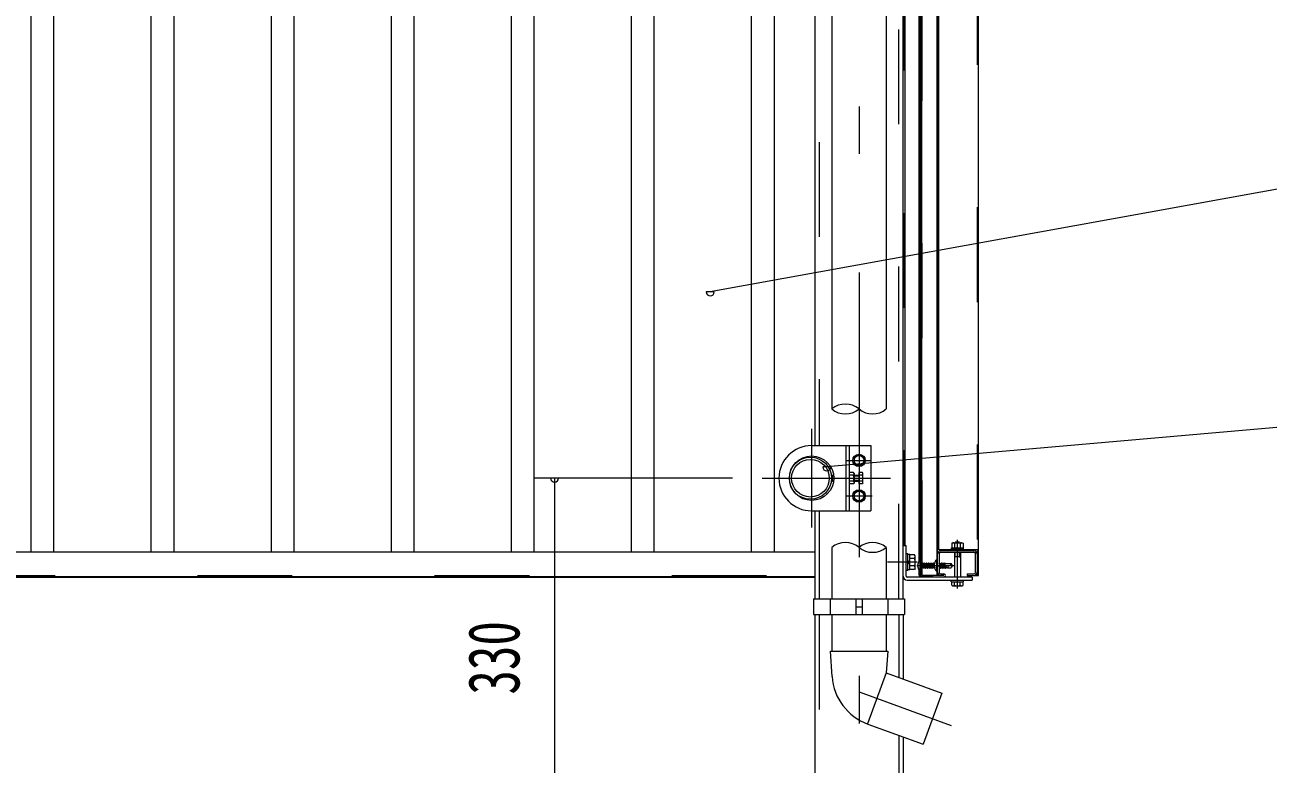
# Model space of a CAD drawing. Units: millimetres, scale not verified. Extents: x -26656 to 26658, y -10500 to 10500.
# Drawn here: x 19337 to 22482, y 1197 to 3066 of the extents above; entities that cross this region are included whole.
import ezdxf
from ezdxf.enums import TextEntityAlignment as Align

# ---------------------------------------------------------------- set-up
doc = ezdxf.new("R2010")
doc.units = ezdxf.units.MM
doc.header["$LTSCALE"] = 60
doc.linetypes.add('USER2', pattern=[10, 4, -6])
doc.linetypes.add('USER3', pattern=[24, 12, -5, 2, -5])
for name, color, linetype, lineweight in [('0-6_2-02BOLD', 7, 'Continuous', 18), ('0-7_2-12HIDDEN', 3, 'USER2', 18), ('0-8_2-22CENTER', 3, 'USER3', 18), ('0-9_2-42THIN', 4, 'Continuous', 18), ('0-A_2-52DIM', 3, 'Continuous', 18)]:
    doc.layers.add(name, color=color, linetype=linetype, lineweight=lineweight)
doc.styles.add('ＭＳ ゴシック', font='')
doc.styles.get('ＭＳ ゴシック').set_extended_font_data('MS Gothic')

msp = doc.modelspace()

# ---------------------------------------------------------------- linework, layer by layer
at = {"layer": '0-6_2-02BOLD'}
for p, q in [((21335.46, 4569.93), (21335.46, 2002.43)), ((21378.09, 4569.93), (21378.09, 2094.93)), ((21515.59, 4569.93), (21515.59, 2094.93)), ((21558.21, 1614.93), (21558.21, 4569.93)), ((21748.71, 1673.93), (21748.71, 3869.93)), ((21605.71, 1673.93), (21605.71, 3858.93)), ((21644.46, 1673.93), (21644.46, 3858.93)), ((21645.71, 1673.93), (21645.71, 3861.93)), ((21598.71, 1710.35), (21598.71, 3822.51)), ((21601.71, 3819.29), (21601.71, 1713.57)), ((21563.16, 3790.43), (21563.16, 1749.43)), ((21648.71, 1738.93), (21648.71, 3804.93)), ((21421.84, 2002.43), (21421.84, 1837.43)), ((21434.34, 1972.15), (21446.84, 1979.36)), ((21434.34, 1972.15), (21434.34, 1957.71)), ((21434.34, 1957.71), (21446.84, 1950.5)), ((21446.84, 1950.5), (21459.34, 1957.71)), ((21377.34, 1924.93), (21379.84, 1927.43)), ((21377.34, 1924.93), (21377.34, 1914.93)), ((21379.84, 1927.43), (21382.59, 1927.43)), ((21379.84, 1912.43), (21379.84, 1927.43)), ((21433.07, 1934.37), (21421.84, 1934.37)), ((21433.07, 1927.15), (21421.84, 1927.15)), ((21434.34, 1932.18), (21433.07, 1934.37)), ((21434.34, 1927.43), (21446.84, 1927.43)), ((21455.58, 1934.37), (21446.84, 1934.37)), ((21455.58, 1927.15), (21446.84, 1927.15)), ((21456.84, 1932.18), (21455.58, 1934.37)), ((21456.84, 1907.68), (21456.84, 1932.18)), ((21379.84, 1912.43), (21377.34, 1914.93)), ((21379.84, 1912.43), (21382.59, 1912.43)), ((21433.07, 1912.71), (21421.84, 1912.71)), ((21434.34, 1912.43), (21446.84, 1912.43)), ((21434.34, 1882.15), (21446.84, 1889.36)), ((21455.58, 1912.71), (21446.84, 1912.71)), ((21434.34, 1882.15), (21434.34, 1867.71)), ((21434.34, 1867.71), (21446.84, 1860.5)), ((21446.84, 1860.5), (21459.34, 1867.71)), ((21326.84, 1837.43), (21476.83, 1837.43)), ((21335.46, 1837.43), (21335.46, 1614.93)), ((17973.21, 1733.43), (21335.46, 1733.43)), ((21378.09, 1744.93), (21378.09, 1614.93)), ((21515.59, 1744.93), (21515.59, 1614.93)), ((21558.21, 1749.43), (21566.21, 1749.43)), ((21566.21, 1672.43), (21566.21, 1749.43)), ((21605.71, 1733.43), (21602.71, 1733.43)), ((21680.09, 1738.93), (21648.71, 1738.93)), ((21737.71, 1736.43), (21653.71, 1736.43)), ((21653.71, 1732.43), (21737.71, 1732.43)), ((21680.09, 1740.43), (21680.09, 1736.43)), ((21683.46, 1756.68), (21707.96, 1756.68)), ((21688.21, 1732.43), (21688.21, 1669.93)), ((21688.5, 1755.42), (21688.5, 1744.18)), ((21689.47, 1756.68), (21690.71, 1757.93)), ((21700.71, 1757.93), (21690.71, 1757.93)), ((21695.71, 1740.43), (21691.96, 1744.18)), ((21695.71, 1744.18), (21699.46, 1740.43)), ((21700.71, 1757.93), (21701.96, 1756.68)), ((21702.93, 1755.42), (21702.93, 1744.18)), ((21703.21, 1732.43), (21703.21, 1669.93)), ((21707.96, 1756.68), (21710.15, 1755.42)), ((21710.15, 1755.42), (21710.15, 1744.18)), ((21710.96, 1740.43), (21710.96, 1744.18)), ((21748.71, 1738.93), (21711.34, 1738.93)), ((21745.71, 1738.93), (21745.71, 1673.93)), ((21575.21, 1726.93), (21570.21, 1726.93)), ((21570.21, 1707.43), (21575.21, 1712.43)), ((21575.21, 1707.43), (21570.21, 1702.43)), ((21575.21, 1687.93), (21575.21, 1726.93)), ((21587.22, 1716.81), (21575.21, 1716.81)), ((21601.84, 1713.68), (21602.71, 1713.68)), ((21601.84, 1684.18), (21601.84, 1713.68)), ((21607.71, 1703.93), (21605.71, 1695.04)), ((21605.71, 1703.93), (21607.71, 1703.93)), ((21605.96, 1692.68), (21608.21, 1705.18)), ((21609.21, 1705.18), (21606.96, 1692.68)), ((21608.21, 1705.18), (21607.71, 1703.93)), ((21609.21, 1705.18), (21608.21, 1705.18)), ((21609.71, 1703.93), (21609.21, 1705.18)), ((21609.71, 1703.93), (21612.21, 1703.93)), ((21612.21, 1703.93), (21609.96, 1693.93)), ((21610.46, 1692.68), (21612.71, 1705.18)), ((21612.71, 1705.18), (21612.21, 1703.93)), ((21613.71, 1705.18), (21612.71, 1705.18)), ((21614.22, 1703.93), (21616.71, 1703.93)), ((21616.71, 1703.93), (21614.46, 1693.93)), ((21614.96, 1692.68), (21617.21, 1705.18)), ((21618.21, 1705.18), (21615.96, 1692.68)), ((21616.46, 1693.93), (21618.71, 1703.93)), ((21617.21, 1705.18), (21616.71, 1703.93)), ((21618.21, 1705.18), (21617.21, 1705.18)), ((21618.71, 1703.93), (21618.21, 1705.18)), ((21618.71, 1703.93), (21621.21, 1703.93)), ((21621.21, 1703.93), (21618.96, 1693.93)), ((21619.46, 1692.68), (21621.71, 1705.18)), ((21621.71, 1705.18), (21621.21, 1703.93)), ((21622.71, 1705.18), (21621.71, 1705.18)), ((21623.21, 1703.93), (21625.71, 1703.93)), ((21625.71, 1703.93), (21623.46, 1693.93)), ((21623.96, 1692.68), (21626.21, 1705.18)), ((21627.21, 1705.18), (21624.96, 1692.68)), ((21625.46, 1693.93), (21627.71, 1703.93)), ((21626.21, 1705.18), (21625.71, 1703.93)), ((21627.21, 1705.18), (21626.21, 1705.18)), ((21627.71, 1703.93), (21627.21, 1705.18)), ((21627.71, 1703.93), (21630.21, 1703.93)), ((21628.46, 1692.68), (21630.71, 1705.18)), ((21629.96, 1693.93), (21632.21, 1703.93)), ((21630.71, 1705.18), (21630.21, 1703.93)), ((21631.71, 1705.18), (21630.71, 1705.18)), ((21632.21, 1703.93), (21631.71, 1705.18)), ((21632.21, 1703.93), (21634.71, 1703.93)), ((21634.71, 1703.93), (21632.46, 1693.93)), ((21632.96, 1692.68), (21635.21, 1705.18)), ((21636.21, 1705.18), (21633.96, 1692.68)), ((21634.46, 1693.93), (21636.71, 1703.93)), ((21635.21, 1705.18), (21634.71, 1703.93)), ((21636.21, 1705.18), (21635.21, 1705.18)), ((21636.71, 1703.93), (21636.21, 1705.18)), ((21636.71, 1703.93), (21637.38, 1703.93)), ((21643.59, 1713.68), (21644.46, 1713.68)), ((21643.59, 1684.18), (21643.59, 1713.68)), ((21649.71, 1728.43), (21649.71, 1681.93)), ((21650.96, 1705.18), (21649.71, 1698.23)), ((21649.71, 1696.15), (21651.46, 1703.93)), ((21650.96, 1705.18), (21649.96, 1705.18)), ((21651.46, 1703.93), (21650.96, 1705.18)), ((21651.46, 1703.93), (21653.96, 1703.93)), ((21653.96, 1703.93), (21651.71, 1693.93)), ((21652.21, 1692.68), (21654.46, 1705.18)), ((21655.46, 1705.18), (21653.21, 1692.68)), ((21653.71, 1693.93), (21655.96, 1703.93)), ((21654.46, 1705.18), (21653.96, 1703.93)), ((21655.46, 1705.18), (21654.46, 1705.18)), ((21655.96, 1703.93), (21655.46, 1705.18)), ((21655.96, 1703.93), (21658.46, 1703.93)), ((21659.96, 1705.18), (21657.71, 1692.68)), ((21658.21, 1693.93), (21660.46, 1703.93)), ((21659.96, 1705.18), (21658.96, 1705.18)), ((21660.46, 1703.93), (21659.96, 1705.18)), ((21660.46, 1703.93), (21662.96, 1703.93)), ((21662.96, 1703.93), (21660.71, 1693.93)), ((21661.21, 1692.68), (21663.46, 1705.18)), ((21664.46, 1705.18), (21662.21, 1692.68)), ((21662.71, 1693.93), (21664.97, 1703.93)), ((21663.46, 1705.18), (21662.96, 1703.93)), ((21664.46, 1705.18), (21663.46, 1705.18)), ((21664.97, 1703.93), (21664.46, 1705.18)), ((21665.21, 1693.93), (21666.84, 1698.93)), ((21665.71, 1692.68), (21666.84, 1698.93)), ((21666.71, 1692.68), (21666.84, 1698.93)), ((21666.84, 1698.93), (21667.21, 1693.93)), ((21683.46, 1698.93), (21680.29, 1704.43)), ((21688.21, 1722.28), (21703.21, 1722.28)), ((21741.71, 1681.93), (21741.71, 1728.43)), ((17973.21, 1670.93), (21335.46, 1670.93)), ((17973.21, 1669.93), (21335.46, 1669.93)), ((21570.21, 1686.18), (21566.21, 1686.18)), ((21733.21, 1669.93), (21568.71, 1669.93)), ((21575.21, 1687.93), (21570.21, 1687.93)), ((21587.22, 1698.05), (21575.21, 1698.05)), ((21587.22, 1688.67), (21575.21, 1688.67)), ((21588.96, 1691.68), (21587.22, 1688.67)), ((21598.71, 1673.93), (21598.71, 1687.52)), ((21601.71, 1684.29), (21601.71, 1673.93)), ((21601.84, 1684.18), (21602.71, 1684.18)), ((21661.71, 1673.93), (21605.71, 1673.93)), ((21607.46, 1693.93), (21609.96, 1693.93)), ((21609.96, 1693.93), (21610.46, 1692.68)), ((21610.46, 1692.68), (21611.46, 1692.68)), ((21611.96, 1693.93), (21614.46, 1693.93)), ((21614.46, 1693.93), (21614.96, 1692.68)), ((21614.96, 1692.68), (21615.96, 1692.68)), ((21615.96, 1692.68), (21616.46, 1693.93)), ((21616.46, 1693.93), (21618.96, 1693.93)), ((21618.96, 1693.93), (21619.46, 1692.68)), ((21619.46, 1692.68), (21620.46, 1692.68)), ((21620.96, 1693.93), (21623.46, 1693.93)), ((21623.46, 1693.93), (21623.96, 1692.68)), ((21623.96, 1692.68), (21624.96, 1692.68)), ((21624.96, 1692.68), (21625.46, 1693.93)), ((21625.46, 1693.93), (21627.96, 1693.93)), ((21628.46, 1692.68), (21629.46, 1692.68)), ((21632.46, 1693.93), (21632.96, 1692.68)), ((21632.96, 1692.68), (21633.96, 1692.68)), ((21633.21, 1669.93), (21633.21, 1673.93)), ((21633.96, 1692.68), (21634.46, 1693.93)), ((21634.46, 1693.93), (21636.96, 1693.93)), ((21637.46, 1692.68), (21637.76, 1692.68)), ((21643.59, 1684.18), (21644.46, 1684.18)), ((21649.71, 1693.93), (21651.71, 1693.93)), ((21651.71, 1693.93), (21652.21, 1692.68)), ((21652.21, 1692.68), (21653.21, 1692.68)), ((21653.21, 1692.68), (21653.71, 1693.93)), ((21653.71, 1693.93), (21656.21, 1693.93)), ((21653.71, 1677.93), (21661.71, 1677.93)), ((21656.21, 1693.93), (21656.71, 1692.68)), ((21656.71, 1692.68), (21657.71, 1692.68)), ((21657.71, 1692.68), (21658.21, 1693.93)), ((21658.21, 1693.93), (21660.71, 1693.93)), ((21660.71, 1693.93), (21661.21, 1692.68)), ((21661.21, 1692.68), (21662.21, 1692.68)), ((21662.21, 1692.68), (21662.71, 1693.93)), ((21662.71, 1693.93), (21665.21, 1693.93)), ((21665.21, 1693.93), (21665.71, 1692.68)), ((21665.71, 1692.68), (21666.71, 1692.68)), ((21666.71, 1692.68), (21667.21, 1693.93)), ((21667.21, 1693.93), (21670.96, 1693.43)), ((21670.96, 1693.43), (21680.29, 1693.43)), ((21720.71, 1677.93), (21720.71, 1673.93)), ((21720.71, 1677.93), (21737.71, 1677.93)), ((21720.71, 1673.93), (21748.71, 1673.93)), ((21733.21, 1669.93), (21733.21, 1661.93)), ((21568.71, 1661.93), (21733.21, 1661.93)), ((21680.09, 1657.93), (21680.09, 1661.93)), ((21680.09, 1657.93), (21711.34, 1657.93)), ((21681.28, 1649.19), (21681.28, 1657.93)), ((21683.46, 1647.93), (21681.28, 1649.19)), ((21688.5, 1649.19), (21688.5, 1657.93)), ((21702.93, 1649.19), (21702.93, 1657.93)), ((21711.34, 1657.93), (21711.34, 1661.93)), ((21331.47, 1614.93), (21331.47, 1574.93)), ((21374.09, 1614.93), (21374.09, 1574.93)), ((21439.21, 1614.93), (21439.21, 1574.93)), ((21454.46, 1614.93), (21454.46, 1574.93)), ((21519.59, 1614.93), (21519.59, 1574.93)), ((21331.47, 1574.93), (21562.21, 1574.93)), ((21335.46, 1574.93), (21335.46, 759.93)), ((21378.09, 1574.93), (21378.09, 1482.66)), ((21439.21, 1594.93), (21454.46, 1594.93)), ((21515.59, 1574.93), (21515.59, 1482.66)), ((21558.21, 1574.93), (21558.21, 1412.15)), ((21374.33, 1482.66), (21519.34, 1482.66)), ((21378.74, 1418.17), (21374.33, 1482.66)), ((21515.59, 1427.66), (21468.56, 1298.45)), ((21469.27, 1298.2), (21609.52, 1247.15)), ((21558.21, 1265.83), (21558.21, 759.93))]:
    msp.add_line(p, q, dxfattribs=at)
for points in [[(21326.84, 2002.43), (21476.83, 2002.43), (21476.83, 1837.43)], [(21446.84, 1979.36), (21459.34, 1972.15), (21459.34, 1957.71)], [(21434.34, 1932.18), (21434.34, 1907.68), (21433.07, 1905.5), (21421.84, 1905.5)], [(21456.84, 1907.68), (21455.58, 1905.5), (21446.84, 1905.5), (21446.84, 1934.37)], [(21446.84, 1889.36), (21459.34, 1882.15), (21459.34, 1867.71)], [(21598.71, 1673.93), (21602.71, 1673.93), (21602.71, 1733.43)], [(21680.09, 1740.43), (21711.34, 1740.43), (21711.34, 1736.43)], [(21680.46, 1740.43), (21680.46, 1744.18), (21710.96, 1744.18)], [(21683.46, 1756.68), (21681.28, 1755.42), (21681.28, 1744.18)], [(21570.21, 1686.18), (21570.21, 1728.68), (21566.21, 1728.68)], [(21588.96, 1691.68), (21588.96, 1723.18), (21587.22, 1726.2), (21575.21, 1726.2)], [(21606.96, 1692.68), (21607.46, 1693.93), (21609.71, 1703.93)], [(21630.21, 1703.93), (21627.96, 1693.93), (21628.46, 1692.68)], [(21631.71, 1705.18), (21629.46, 1692.68), (21629.96, 1693.93), (21632.46, 1693.93)], [(21649.71, 1703.79), (21649.96, 1705.18), (21649.71, 1704.56)], [(21656.71, 1692.68), (21658.96, 1705.18), (21658.46, 1703.93), (21656.21, 1693.93)], [(21664.97, 1703.93), (21667.21, 1703.93), (21670.96, 1704.43), (21680.29, 1704.43)], [(21677.11, 1698.93), (21683.46, 1698.93), (21680.29, 1693.43)], [(21605.71, 1693.31), (21605.96, 1692.68), (21606.96, 1692.68)], [(21605.71, 1670.93), (21632.71, 1670.93), (21632.71, 1673.93)], [(21637.16, 1694.81), (21636.96, 1693.93), (21637.46, 1692.68), (21637.57, 1693.26)], [(21683.46, 1647.93), (21707.96, 1647.93), (21710.15, 1649.19), (21710.15, 1657.93)], [(21331.47, 1614.93), (21562.21, 1614.93), (21562.21, 1574.93)], [(21519.34, 1482.66), (21515.59, 1427.66), (21656.55, 1376.36), (21609.52, 1247.15)]]:
    msp.add_lwpolyline(points, dxfattribs=at)
for points in [[(21613.71, 1705.18), (21611.46, 1692.68), (21611.96, 1693.93), (21614.22, 1703.93)], [(21622.71, 1705.18), (21620.46, 1692.68), (21620.96, 1693.93), (21623.21, 1703.93)]]:
    msp.add_lwpolyline(points, close=True, dxfattribs=at)
for centre, radius in [((21323.96, 1919.93), 53.38), ((21326.84, 1919.93), 56.25), ((21323.96, 1919.93), 47.62), ((21446.84, 1964.93), 15.62), ((21446.84, 1964.93), 12.25), ((21446.84, 1874.93), 15.62), ((21446.84, 1874.93), 12.25)]:
    msp.add_circle(centre, radius, dxfattribs=at)
for centre, radius, start, end in [((21326.84, 1919.93), 82.5, 90, 270), ((21428.54, 1930.76), 5.79, 321.46857, 360), ((21413.06, 1919.93), 21.27, 340.17088, 19.83133), ((21435.56, 1919.93), 21.27, 340.16867, 19.82912), ((21451.05, 1930.76), 5.79, 321.45377, 0), ((21428.55, 1909.1), 5.79, 0, 38.54623), ((21451.04, 1909.1), 5.79, 0, 38.53143), ((21653.71, 1728.43), 8, 90, 180), ((21653.71, 1728.43), 4, 90, 180), ((21684.89, 1750.89), 5.79, 51.46857, 90), ((21695.71, 1735.41), 21.27, 70.17088, 109.83133), ((21706.54, 1750.89), 5.79, 90, 128.54623), ((21737.71, 1728.43), 8, 0, 90), ((21737.71, 1728.43), 4, 0, 90), ((21581.77, 1721.5), 7.19, 319.27318, 360), ((21562.81, 1707.43), 26.15, 338.9763, 21.02541), ((21614.21, 1698.93), 19.25, 129.98311, 230.01689), ((21604.59, 1698.93), 9.62, 137.75343, 222.24657), ((21655.96, 1698.93), 19.25, 129.98311, 230.01689), ((21646.34, 1698.93), 9.62, 137.75343, 222.24657), ((21678.65, 1691.02), 8.06, 101.01431, 162.60643), ((21683.46, 1698.93), 6.35, 120.0002, 180), ((21568.71, 1672.43), 10.5, 180, 270), ((21568.71, 1672.43), 2.5, 180, 270), ((21581.77, 1693.36), 7.19, 0, 40.72961), ((21605.71, 1673.93), 3, 180, 270), ((21653.71, 1681.93), 8, 180, 270), ((21653.71, 1681.93), 4, 180, 270), ((21661.71, 1673.93), 4, 270, 90), ((21737.71, 1681.93), 4, 270, 0), ((21737.71, 1681.93), 8, 270, 0), ((21684.89, 1653.73), 5.79, 270, 308.53143), ((21695.71, 1669.21), 21.27, 250.16867, 289.82912), ((21706.54, 1653.72), 5.79, 231.45377, 270), ((21515.92, 1427.54), 137.5, 183.90576, 250.16731)]:
    msp.add_arc(centre, radius, start, end, dxfattribs=at)
at = {"layer": '0-7_2-12HIDDEN'}
for p, q in [((21345.96, 4569.93), (21345.96, 2002.43)), ((21547.71, 1614.93), (21547.71, 4569.93)), ((21606.96, 1673.93), (21606.96, 3858.93)), ((21560.16, 3790.43), (21560.16, 1749.43)), ((21745.71, 3804.93), (21745.71, 1738.93)), ((21413.84, 2002.43), (21413.84, 1837.43)), ((21345.96, 1837.43), (21345.96, 1614.93)), ((17973.21, 1673.93), (21335.46, 1673.93)), ((21345.96, 1574.93), (21345.96, 759.93)), ((21547.71, 1574.93), (21547.71, 1415.97)), ((21547.71, 1269.65), (21547.71, 759.93))]:
    msp.add_line(p, q, dxfattribs=at)
at = {"layer": '0-8_2-22CENTER'}
for p, q in [((21446.84, 5319.93), (21446.84, -909.87)), ((21326.84, 2044.93), (21326.84, 1794.93)), ((21415.58, 1964.93), (21478.09, 1964.93)), ((21201.84, 1919.93), (21526.84, 1919.93)), ((21415.58, 1874.93), (21479.72, 1874.93)), ((21695.71, 1640.67), (21695.71, 1764.04)), ((21593.6, 1707.43), (21518.97, 1707.43)), ((21593.11, 1698.93), (21689.24, 1698.93)), ((21446.84, 1379.52), (21680.02, 1294.65))]:
    msp.add_line(p, q, dxfattribs=at)
at = {"layer": '0-9_2-42THIN'}
for p, q in [((19351.84, 3799.43), (19351.84, 1733.43)), ((19409.34, 3799.43), (19409.34, 1733.43)), ((19655.59, 3799.43), (19655.59, 1733.43)), ((19713.09, 3799.43), (19713.09, 1733.43)), ((19959.34, 3799.43), (19959.34, 1733.43)), ((20016.84, 3799.43), (20016.84, 1733.43)), ((20263.09, 3799.43), (20263.09, 1733.43)), ((20320.59, 3799.43), (20320.59, 1733.43)), ((20566.84, 3799.43), (20566.84, 1733.43)), ((20624.34, 3799.43), (20624.34, 1733.43)), ((20870.59, 3799.43), (20870.59, 1733.43)), ((20928.09, 3799.43), (20928.09, 1733.43)), ((21174.34, 3799.43), (21174.34, 1733.43)), ((21231.84, 3799.43), (21231.84, 1733.43)), ((21382.82, 1925.43), (21377.84, 1925.43)), ((21446.84, 1925.43), (21434.34, 1925.43)), ((21382.82, 1914.43), (21377.84, 1914.43)), ((21446.84, 1914.43), (21434.34, 1914.43)), ((21690.21, 1722.28), (21690.21, 1732.43)), ((21701.21, 1722.28), (21701.21, 1732.43)), ((21690.21, 1722.28), (21688.21, 1718.81)), ((21701.21, 1722.28), (21703.21, 1718.81))]:
    msp.add_line(p, q, dxfattribs=at)
for centre, radius, start, end in [((21412.46, 2053.92), 53.51, 50.03191, 129.96809), ((21412.46, 2135.94), 53.51, 230.03191, 309.96809), ((21481.21, 2135.95), 53.52, 230.03349, 309.96651), ((21412.46, 1703.91), 53.52, 50.03349, 129.96651), ((21481.21, 1703.92), 53.51, 50.03191, 129.96809), ((21481.21, 1785.94), 53.51, 230.03191, 309.96809)]:
    msp.add_arc(centre, radius, start, end, dxfattribs=at)
at = {"layer": '0-A_2-52DIM'}
for p, q in [((23546.84, 2839.93), (21070.56, 2390.96)), ((21080.56, 2390.96), (21060.56, 2390.96)), ((23546.84, 2139.93), (21365.24, 1948.24)), ((21126.84, 1919.93), (20626.84, 1919.93)), ((20686.84, 1919.93), (20666.84, 1919.93)), ((20676.84, 1919.93), (20676.84, 1094.93)), ((21375.24, 1948.24), (21355.24, 1948.24))]:
    msp.add_line(p, q, dxfattribs=at)
for centre in [(21070.56, 2390.96), (20676.84, 1919.93), (21365.24, 1948.24)]:
    msp.add_arc(centre, 10, 180, 0, dxfattribs=at)

# ---------------------------------------------------------------- texts
at = {"layer": '0-A_2-52DIM', "color": 7, "style": 'ＭＳ ゴシック', "width": 0.7}
msp.add_text('330', height=130.2, rotation=90, dxfattribs=at).set_placement((20626.84, 1372.6), align=Align.BOTTOM_LEFT)

doc.saveas('drawing.dxf')
